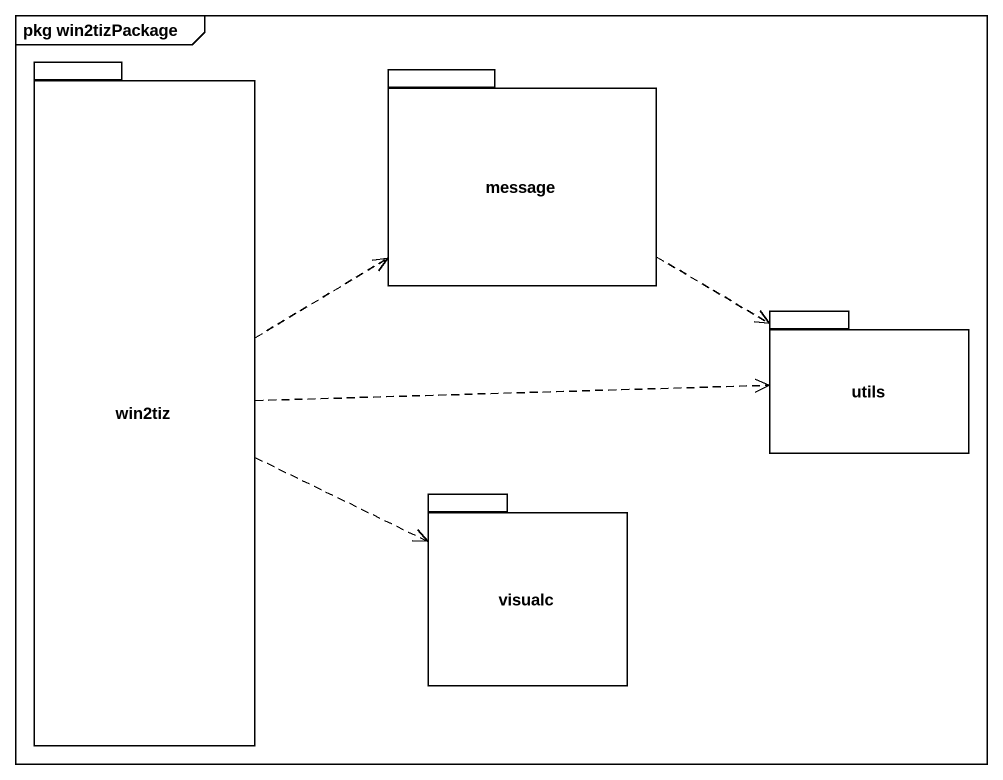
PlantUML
@startuml
mainframe pkg win2tizPackage
package win2tiz {
}
package message {
}
package utils {
}
package visualc {
}
win2tiz .right.> message
win2tiz .right.> utils
win2tiz .right.> visualc
message .right.> utils
@enduml
